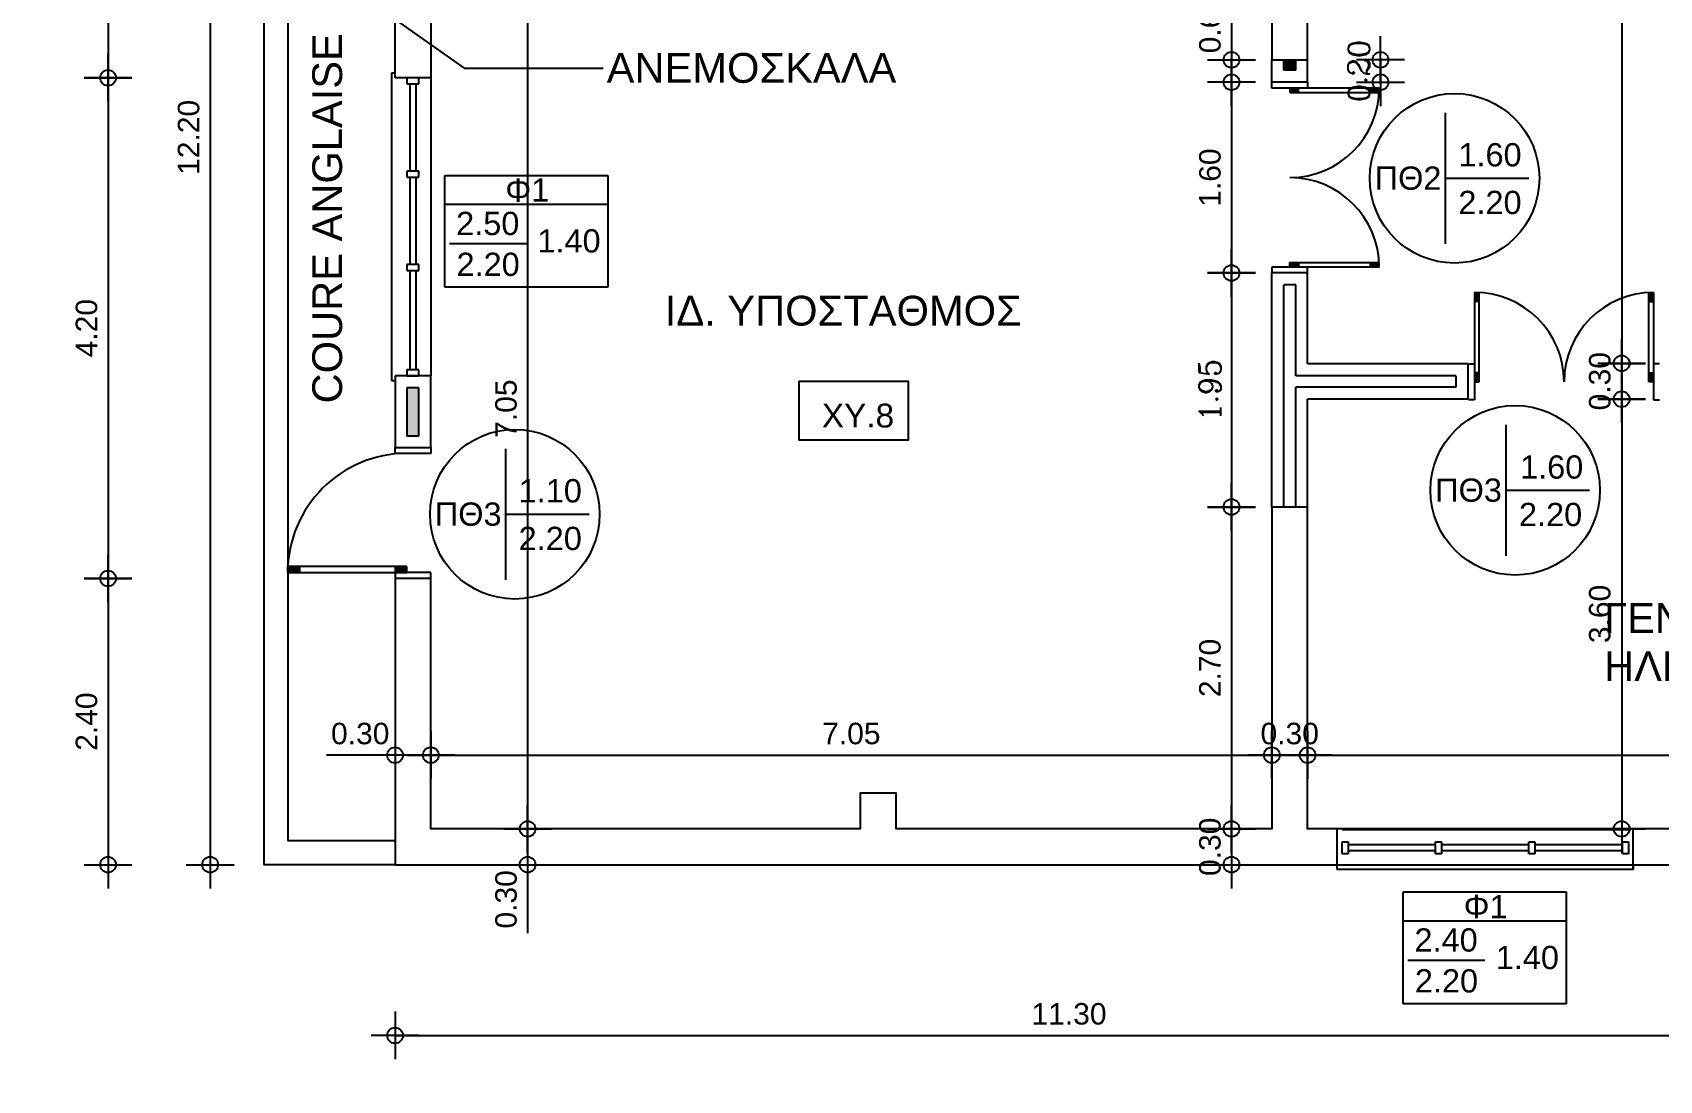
# Model space of a CAD drawing. Header units: metres. Extents: x -11 to 85, y -301 to 135.
# Drawn here: x 11.73 to 25.37, y -287.41 to -278.62 of the extents above; entities that cross this region are included whole.
import ezdxf
from ezdxf.enums import TextEntityAlignment as Align

# ---------------------------------------------------------------- set-up
doc = ezdxf.new("R2010")
doc.units = ezdxf.units.M
doc.header["$LTSCALE"] = 0.036
doc.header["$PDMODE"] = 2
for name, color, linetype in [('arxitek ypogeio', 252, 'Continuous'), ('DIMBLK', 252, 'Continuous'), ('electext', 20, 'Continuous'), ('Parathira', 252, 'Continuous')]:
    doc.layers.add(name, color=color, linetype=linetype)
doc.styles.add('COMU-N', font='arial.ttf')
doc.styles.get("Standard").update_dxf_attribs({"font": 'arial.ttf'})
doc.dimstyles.new('CADWDOT', dxfattribs={"dimscale": 0.1, "dimtxt": 1.8, "dimasz": 0.08, "dimexe": 2, "dimexo": 0, "dimgap": 0.09, "dimtad": 0, "dimrnd": 0.001, "dimzin": 0, "dimdsep": 46, "dimtxsty": 'Standard', "dimblk1": 'ARTDIM', "dimblk2": 'ARTDIM', "dimsah": 1, "dimcen": 0.09, "dimdle": 0.05, "dimse1": 1, "dimse2": 1, "dimadec": 0, "dimazin": 0, "dimtfac": 1, "dimtmove": 0, "dimatfit": 3, "dimldrblk": 'ARTDIM', "dimfxl": 2, "dimtvp": 0.9999, "dimtolj": 1, "dimtzin": 0, "dimarcsym": 0})

# ---------------------------------------------------------------- blocks, each defined once
blk = doc.blocks.new('ARTDIM')
at = {"layer": 'DIMBLK'}
for p, q in [((0, -24.9975), (0, 24.9975)), ((-24.9975, 0), (24.9975, 0))]:
    blk.add_line(p, q, dxfattribs=at)
blk.add_circle((0, 0), 8.25, dxfattribs=at)
blk = doc.blocks.new('*D1495')
at = {"layer": 'arxitek ypogeio', "color": 0, "lineweight": -2}
for p, q in [((14.774, -287.882), (14.199, -287.882)), ((15.066, -287.882), (14.782, -287.882))]:
    blk.add_line(p, q, dxfattribs=at)
at = {"layer": 'Defpoints', "color": 0, "transparency": 16777216}
for p in [(14.774, -285.39), (15.074, -285.39), (14.774, -287.882)]:
    blk.add_point(p, dxfattribs=at)
at = {"layer": 'arxitek ypogeio', "color": 0, "lineweight": -2, "xscale": 0.008, "yscale": 0.008, "zscale": 0.008, "rotation": 180}
blk.add_blockref('ARTDIM', (14.774, -287.882), dxfattribs=at)
at = {"layer": 'arxitek ypogeio', "color": 0, "lineweight": -2, "xscale": 0.008, "yscale": 0.008, "zscale": 0.008}
blk.add_blockref('ARTDIM', (15.074, -287.882), dxfattribs=at)
at = {"layer": 'arxitek ypogeio', "color": 0, "insert": (14.482, -287.702), "char_height": 0.18, "attachment_point": 5}
blk.add_mtext('\\A1;0.30', dxfattribs=at)
blk = doc.blocks.new('*D1496')
at = {"layer": 'arxitek ypogeio', "color": 0, "lineweight": -2}
blk.add_line((14.782, -289.204), (47.766, -289.204), dxfattribs=at)
at = {"layer": 'Defpoints', "color": 0, "transparency": 16777216}
for p in [(14.774, -285.985), (47.774, -285.985), (47.774, -289.204)]:
    blk.add_point(p, dxfattribs=at)
at = {"layer": 'arxitek ypogeio', "color": 0, "lineweight": -2, "xscale": 0.008, "yscale": 0.008, "zscale": 0.008, "rotation": 180}
blk.add_blockref('ARTDIM', (14.774, -289.204), dxfattribs=at)
at = {"layer": 'arxitek ypogeio', "color": 0, "lineweight": -2, "xscale": 0.008, "yscale": 0.008, "zscale": 0.008}
blk.add_blockref('ARTDIM', (47.774, -289.204), dxfattribs=at)
at = {"layer": 'arxitek ypogeio', "color": 0, "insert": (31.274, -289.024), "char_height": 0.18, "attachment_point": 5}
blk.add_mtext('\\A1;33.00', dxfattribs=at)
blk = doc.blocks.new('*D1497')
at = {"layer": 'arxitek ypogeio', "color": 0, "lineweight": -2}
blk.add_line((15.082, -287.882), (18.666, -287.882), dxfattribs=at)
at = {"layer": 'Defpoints', "color": 0, "transparency": 16777216}
for p in [(15.074, -285.39), (18.674, -287.882), (18.674, -291.098)]:
    blk.add_point(p, dxfattribs=at)
at = {"layer": 'arxitek ypogeio', "color": 0, "lineweight": -2, "xscale": 0.008, "yscale": 0.008, "zscale": 0.008, "rotation": 180}
blk.add_blockref('ARTDIM', (15.074, -287.882), dxfattribs=at)
at = {"layer": 'arxitek ypogeio', "color": 0, "lineweight": -2, "xscale": 0.008, "yscale": 0.008, "zscale": 0.008}
blk.add_blockref('ARTDIM', (18.674, -287.882), dxfattribs=at)
at = {"layer": 'arxitek ypogeio', "color": 0, "insert": (16.874, -287.702), "char_height": 0.18, "attachment_point": 5}
blk.add_mtext('\\A1;3.60', dxfattribs=at)
blk = doc.blocks.new('*D1507')
at = {"layer": 'arxitek ypogeio', "color": 0, "lineweight": -2}
blk.add_line((14.782, -287.028), (26.066, -287.028), dxfattribs=at)
at = {"layer": 'Defpoints', "color": 0, "transparency": 16777216}
for p in [(14.774, -285.985), (26.074, -285.985), (26.074, -287.028)]:
    blk.add_point(p, dxfattribs=at)
at = {"layer": 'arxitek ypogeio', "color": 0, "lineweight": -2, "xscale": 0.008, "yscale": 0.008, "zscale": 0.008, "rotation": 180}
blk.add_blockref('ARTDIM', (14.774, -287.028), dxfattribs=at)
at = {"layer": 'arxitek ypogeio', "color": 0, "lineweight": -2, "xscale": 0.008, "yscale": 0.008, "zscale": 0.008}
blk.add_blockref('ARTDIM', (26.074, -287.028), dxfattribs=at)
at = {"layer": 'arxitek ypogeio', "color": 0, "insert": (20.424, -286.848), "char_height": 0.18, "attachment_point": 5}
blk.add_mtext('\\A1;11.30', dxfattribs=at)
blk = doc.blocks.new('*D1514')
at = {"layer": 'arxitek ypogeio', "color": 0, "lineweight": -2}
blk.add_line((9.674, -256.204), (9.674, -285.588), dxfattribs=at)
at = {"layer": 'Defpoints', "color": 0, "transparency": 16777216}
for p in [(13.507, -256.196), (9.674, -285.596), (13.507, -285.596)]:
    blk.add_point(p, dxfattribs=at)
at = {"layer": 'arxitek ypogeio', "color": 0, "lineweight": -2, "xscale": 0.008, "yscale": 0.008, "zscale": 0.008}
for p, rotation in [((9.674, -256.196), 90), ((9.674, -285.596), 270)]:
    blk.add_blockref('ARTDIM', p, dxfattribs=dict(at, rotation=rotation))
at = {"layer": 'arxitek ypogeio', "color": 0, "insert": (9.494, -270.896), "char_height": 0.18, "attachment_point": 5, "rotation": 90}
blk.add_mtext('\\A1;29.40', dxfattribs=at)
blk = doc.blocks.new('*D1524')
at = {"layer": 'arxitek ypogeio', "color": 0, "lineweight": -2}
for p, q in [((11.2, -285.304), (11.2, -285.588)), ((11.2, -285.596), (11.2, -286.424))]:
    blk.add_line(p, q, dxfattribs=at)
at = {"layer": 'Defpoints', "color": 0, "transparency": 16777216}
for p in [(6.858, -285.296), (11.2, -285.596), (13.507, -285.596)]:
    blk.add_point(p, dxfattribs=at)
at = {"layer": 'arxitek ypogeio', "color": 0, "lineweight": -2, "xscale": 0.008, "yscale": 0.008, "zscale": 0.008}
for p, rotation in [((11.2, -285.296), 90), ((11.2, -285.596), 270)]:
    blk.add_blockref('ARTDIM', p, dxfattribs=dict(at, rotation=rotation))
at = {"layer": 'arxitek ypogeio', "color": 0, "insert": (11.02, -286.141), "char_height": 0.18, "attachment_point": 5, "rotation": 90}
blk.add_mtext('\\A1;0.30', dxfattribs=at)
blk = doc.blocks.new('*D1529')
at = {"layer": 'arxitek ypogeio', "color": 0, "lineweight": -2}
blk.add_line((12.368, -277.204), (12.368, -278.988), dxfattribs=at)
at = {"layer": 'Defpoints', "color": 0, "transparency": 16777216}
for p in [(13.507, -277.196), (12.368, -278.996), (13.507, -278.996)]:
    blk.add_point(p, dxfattribs=at)
at = {"layer": 'arxitek ypogeio', "color": 0, "lineweight": -2, "xscale": 0.008, "yscale": 0.008, "zscale": 0.008}
for p, rotation in [((12.368, -277.196), 90), ((12.368, -278.996), 270)]:
    blk.add_blockref('ARTDIM', p, dxfattribs=dict(at, rotation=rotation))
at = {"layer": 'arxitek ypogeio', "color": 0, "insert": (12.188, -278.096), "char_height": 0.18, "attachment_point": 5, "rotation": 90}
blk.add_mtext('\\A1;1.80', dxfattribs=at)
blk = doc.blocks.new('*D1530')
at = {"layer": 'arxitek ypogeio', "color": 0, "lineweight": -2}
blk.add_line((12.368, -279.004), (12.368, -283.188), dxfattribs=at)
at = {"layer": 'Defpoints', "color": 0, "transparency": 16777216}
for p in [(13.507, -278.996), (12.368, -283.196), (13.507, -283.196)]:
    blk.add_point(p, dxfattribs=at)
at = {"layer": 'arxitek ypogeio', "color": 0, "lineweight": -2, "xscale": 0.008, "yscale": 0.008, "zscale": 0.008}
for p, rotation in [((12.368, -278.996), 90), ((12.368, -283.196), 270)]:
    blk.add_blockref('ARTDIM', p, dxfattribs=dict(at, rotation=rotation))
at = {"layer": 'arxitek ypogeio', "color": 0, "insert": (12.188, -281.096), "char_height": 0.18, "attachment_point": 5, "rotation": 90}
blk.add_mtext('\\A1;4.20', dxfattribs=at)
blk = doc.blocks.new('*D1531')
at = {"layer": 'arxitek ypogeio', "color": 0, "lineweight": -2}
blk.add_line((12.368, -283.204), (12.368, -285.588), dxfattribs=at)
at = {"layer": 'Defpoints', "color": 0, "transparency": 16777216}
for p in [(13.507, -283.196), (12.368, -285.596), (13.507, -285.596)]:
    blk.add_point(p, dxfattribs=at)
at = {"layer": 'arxitek ypogeio', "color": 0, "lineweight": -2, "xscale": 0.008, "yscale": 0.008, "zscale": 0.008}
for p, rotation in [((12.368, -283.196), 90), ((12.368, -285.596), 270)]:
    blk.add_blockref('ARTDIM', p, dxfattribs=dict(at, rotation=rotation))
at = {"layer": 'arxitek ypogeio', "color": 0, "insert": (12.188, -284.396), "char_height": 0.18, "attachment_point": 5, "rotation": 90}
blk.add_mtext('\\A1;2.40', dxfattribs=at)
blk = doc.blocks.new('*D1581')
at = {"layer": 'arxitek ypogeio', "color": 0, "lineweight": -2}
blk.add_line((15.885, -278.254), (15.885, -285.288), dxfattribs=at)
at = {"layer": 'Defpoints', "color": 0, "transparency": 16777216}
for p in [(15.074, -278.246), (15.074, -285.296), (15.885, -285.296)]:
    blk.add_point(p, dxfattribs=at)
at = {"layer": 'arxitek ypogeio', "color": 0, "lineweight": -2, "xscale": 0.008, "yscale": 0.008, "zscale": 0.008}
for p, rotation in [((15.885, -278.246), 90), ((15.885, -285.296), 270)]:
    blk.add_blockref('ARTDIM', p, dxfattribs=dict(at, rotation=rotation))
at = {"layer": 'arxitek ypogeio', "color": 0, "insert": (15.705, -281.771), "char_height": 0.18, "attachment_point": 5, "rotation": 90}
blk.add_mtext('\\A1;7.05', dxfattribs=at)
blk = doc.blocks.new('*D1582')
at = {"layer": 'arxitek ypogeio', "color": 0, "lineweight": -2}
for p, q in [((15.885, -285.304), (15.885, -285.588)), ((15.885, -285.596), (15.885, -286.17))]:
    blk.add_line(p, q, dxfattribs=at)
at = {"layer": 'Defpoints', "color": 0, "transparency": 16777216}
for p in [(15.074, -285.296), (15.074, -285.596), (15.885, -285.596)]:
    blk.add_point(p, dxfattribs=at)
at = {"layer": 'arxitek ypogeio', "color": 0, "lineweight": -2, "xscale": 0.008, "yscale": 0.008, "zscale": 0.008}
for p, rotation in [((15.885, -285.296), 90), ((15.885, -285.596), 270)]:
    blk.add_blockref('ARTDIM', p, dxfattribs=dict(at, rotation=rotation))
at = {"layer": 'arxitek ypogeio', "color": 0, "insert": (15.705, -285.887), "char_height": 0.18, "attachment_point": 5, "rotation": 90}
blk.add_mtext('\\A1;0.30', dxfattribs=at)
blk = doc.blocks.new('*D1593')
at = {"layer": 'arxitek ypogeio', "color": 0, "lineweight": -2}
for p, q in [((14.774, -284.677), (14.199, -284.677)), ((15.066, -284.677), (14.782, -284.677))]:
    blk.add_line(p, q, dxfattribs=at)
at = {"layer": 'Defpoints', "color": 0, "transparency": 16777216}
for p in [(14.774, -284.677), (14.774, -285.296), (15.074, -285.296)]:
    blk.add_point(p, dxfattribs=at)
at = {"layer": 'arxitek ypogeio', "color": 0, "lineweight": -2, "xscale": 0.008, "yscale": 0.008, "zscale": 0.008, "rotation": 180}
blk.add_blockref('ARTDIM', (14.774, -284.677), dxfattribs=at)
at = {"layer": 'arxitek ypogeio', "color": 0, "lineweight": -2, "xscale": 0.008, "yscale": 0.008, "zscale": 0.008}
blk.add_blockref('ARTDIM', (15.074, -284.677), dxfattribs=at)
at = {"layer": 'arxitek ypogeio', "color": 0, "insert": (14.482, -284.497), "char_height": 0.18, "attachment_point": 5}
blk.add_mtext('\\A1;0.30', dxfattribs=at)
blk = doc.blocks.new('*D1594')
at = {"layer": 'arxitek ypogeio', "color": 0, "lineweight": -2}
blk.add_line((15.082, -284.677), (22.116, -284.677), dxfattribs=at)
at = {"layer": 'Defpoints', "color": 0, "transparency": 16777216}
for p in [(22.124, -284.677), (15.074, -285.296), (22.124, -285.296)]:
    blk.add_point(p, dxfattribs=at)
at = {"layer": 'arxitek ypogeio', "color": 0, "lineweight": -2, "xscale": 0.008, "yscale": 0.008, "zscale": 0.008, "rotation": 180}
blk.add_blockref('ARTDIM', (15.074, -284.677), dxfattribs=at)
at = {"layer": 'arxitek ypogeio', "color": 0, "lineweight": -2, "xscale": 0.008, "yscale": 0.008, "zscale": 0.008}
blk.add_blockref('ARTDIM', (22.124, -284.677), dxfattribs=at)
at = {"layer": 'arxitek ypogeio', "color": 0, "insert": (18.599, -284.497), "char_height": 0.18, "attachment_point": 5}
blk.add_mtext('\\A1;7.05', dxfattribs=at)
blk = doc.blocks.new('*D1595')
at = {"layer": 'arxitek ypogeio', "color": 0, "lineweight": -2}
blk.add_line((22.132, -284.677), (22.416, -284.677), dxfattribs=at)
at = {"layer": 'Defpoints', "color": 0, "transparency": 16777216}
for p in [(22.424, -284.677), (22.124, -285.296), (22.424, -285.296)]:
    blk.add_point(p, dxfattribs=at)
at = {"layer": 'arxitek ypogeio', "color": 0, "lineweight": -2, "xscale": 0.008, "yscale": 0.008, "zscale": 0.008, "rotation": 180}
blk.add_blockref('ARTDIM', (22.124, -284.677), dxfattribs=at)
at = {"layer": 'arxitek ypogeio', "color": 0, "lineweight": -2, "xscale": 0.008, "yscale": 0.008, "zscale": 0.008}
blk.add_blockref('ARTDIM', (22.424, -284.677), dxfattribs=at)
at = {"layer": 'arxitek ypogeio', "color": 0, "insert": (22.274, -284.497), "char_height": 0.18, "attachment_point": 5}
blk.add_mtext('\\A1;0.30', dxfattribs=at)
blk = doc.blocks.new('*D1596')
at = {"layer": 'arxitek ypogeio', "color": 0, "lineweight": -2}
blk.add_line((22.432, -284.677), (29.466, -284.677), dxfattribs=at)
at = {"layer": 'Defpoints', "color": 0, "transparency": 16777216}
for p in [(22.424, -282.583), (29.474, -282.583), (29.474, -284.677)]:
    blk.add_point(p, dxfattribs=at)
at = {"layer": 'arxitek ypogeio', "color": 0, "lineweight": -2, "xscale": 0.008, "yscale": 0.008, "zscale": 0.008, "rotation": 180}
blk.add_blockref('ARTDIM', (22.424, -284.677), dxfattribs=at)
at = {"layer": 'arxitek ypogeio', "color": 0, "lineweight": -2, "xscale": 0.008, "yscale": 0.008, "zscale": 0.008}
blk.add_blockref('ARTDIM', (29.474, -284.677), dxfattribs=at)
at = {"layer": 'arxitek ypogeio', "color": 0, "insert": (25.949, -284.497), "char_height": 0.18, "attachment_point": 5}
blk.add_mtext('\\A1;7.05', dxfattribs=at)
blk = doc.blocks.new('*D1603')
at = {"layer": 'arxitek ypogeio', "color": 0, "lineweight": -2}
blk.add_line((25.057, -267.454), (25.057, -281.383), dxfattribs=at)
at = {"layer": 'Defpoints', "color": 0, "transparency": 16777216}
for p in [(24.024, -267.446), (23.416, -281.391), (25.057, -281.391)]:
    blk.add_point(p, dxfattribs=at)
at = {"layer": 'arxitek ypogeio', "color": 0, "lineweight": -2, "xscale": 0.008, "yscale": 0.008, "zscale": 0.008}
for p, rotation in [((25.057, -267.446), 90), ((25.057, -281.391), 270)]:
    blk.add_blockref('ARTDIM', p, dxfattribs=dict(at, rotation=rotation))
at = {"layer": 'arxitek ypogeio', "color": 0, "insert": (24.874, -274.418), "char_height": 0.18, "attachment_point": 5, "rotation": 90}
blk.add_mtext('\\A1;13.95', dxfattribs=at)
blk = doc.blocks.new('*D1604')
at = {"layer": 'arxitek ypogeio', "color": 0, "lineweight": -2}
blk.add_line((25.057, -281.399), (25.057, -281.683), dxfattribs=at)
at = {"layer": 'Defpoints', "color": 0, "transparency": 16777216}
for p in [(23.416, -281.391), (23.416, -281.691), (25.057, -281.691)]:
    blk.add_point(p, dxfattribs=at)
at = {"layer": 'arxitek ypogeio', "color": 0, "lineweight": -2, "xscale": 0.008, "yscale": 0.008, "zscale": 0.008}
for p, rotation in [((25.057, -281.391), 90), ((25.057, -281.691), 270)]:
    blk.add_blockref('ARTDIM', p, dxfattribs=dict(at, rotation=rotation))
at = {"layer": 'arxitek ypogeio', "color": 0, "insert": (24.874, -281.541), "char_height": 0.18, "attachment_point": 5, "rotation": 90}
blk.add_mtext('\\A1;0.30', dxfattribs=at)
blk = doc.blocks.new('*D1605')
at = {"layer": 'arxitek ypogeio', "color": 0, "lineweight": -2}
blk.add_line((25.057, -281.699), (25.057, -285.288), dxfattribs=at)
at = {"layer": 'Defpoints', "color": 0, "transparency": 16777216}
for p in [(23.416, -281.691), (23.999, -285.296), (25.057, -285.296)]:
    blk.add_point(p, dxfattribs=at)
at = {"layer": 'arxitek ypogeio', "color": 0, "lineweight": -2, "xscale": 0.008, "yscale": 0.008, "zscale": 0.008}
for p, rotation in [((25.057, -281.691), 90), ((25.057, -285.296), 270)]:
    blk.add_blockref('ARTDIM', p, dxfattribs=dict(at, rotation=rotation))
at = {"layer": 'arxitek ypogeio', "color": 0, "insert": (24.874, -283.493), "char_height": 0.18, "attachment_point": 5, "rotation": 90}
blk.add_mtext('\\A1;3.60', dxfattribs=at)
blk = doc.blocks.new('A$C31B96D1E')
at = {"layer": 'Parathira'}
for p, q in [((0.05, 0.6), (0.05, -0.15)), ((0.057, 0.525), (0.057, 0.6)), ((0.065, 0.525), (0.065, 0.6)), ((0.072, 0.525), (0.072, 0.6)), ((0.08, 0.525), (0.08, 0.599)), ((0.087, -0.15), (0.087, 0.599)), ((1.512, -0.15), (1.512, 0.599)), ((1.52, 0.525), (1.52, 0.599)), ((1.527, 0.525), (1.527, 0.6)), ((1.535, 0.525), (1.535, 0.6)), ((1.542, 0.525), (1.542, 0.6)), ((1.55, 0.6), (1.55, -0.15)), ((0.087, 0.525), (0.05, 0.525)), ((1.512, 0.525), (1.55, 0.525)), ((0, 0), (0.05, 0)), ((0.05, 0), (0.05, -0.3)), ((1.6, 0), (1.55, 0)), ((1.55, 0), (1.55, -0.3)), ((0.087, -0.075), (0.05, -0.075)), ((0.057, -0.15), (0.057, -0.075)), ((0.065, -0.15), (0.065, -0.075)), ((0.072, -0.15), (0.072, -0.075)), ((0.08, -0.15), (0.08, -0.075)), ((1.512, -0.075), (1.55, -0.075)), ((1.52, -0.15), (1.52, -0.075)), ((1.527, -0.15), (1.527, -0.075)), ((1.535, -0.15), (1.535, -0.075)), ((1.542, -0.15), (1.542, -0.075)), ((0.05, -0.15), (0.087, -0.15)), ((1.55, -0.15), (1.512, -0.15)), ((0.05, -0.3), (0, -0.3)), ((1.55, -0.3), (1.6, -0.3))]:
    blk.add_line(p, q, dxfattribs=at)
for centre, start, end in [((0.05, -0.15), 0, 90), ((1.55, -0.15), 90, 180)]:
    blk.add_arc(centre, 0.75, start, end, dxfattribs=at)
blk = doc.blocks.new('*D1466')
at = {"layer": 'arxitek ypogeio', "color": 0, "lineweight": -2}
blk.add_line((21.786, -278.254), (21.786, -278.838), dxfattribs=at)
at = {"layer": 'Defpoints', "color": 0, "transparency": 16777216}
for p in [(22.124, -278.246), (21.786, -278.846), (22.124, -278.846)]:
    blk.add_point(p, dxfattribs=at)
at = {"layer": 'arxitek ypogeio', "color": 0, "lineweight": -2, "xscale": 0.008, "yscale": 0.008, "zscale": 0.008}
for p, rotation in [((21.786, -278.246), 90), ((21.786, -278.846), 270)]:
    blk.add_blockref('ARTDIM', p, dxfattribs=dict(at, rotation=rotation))
at = {"layer": 'arxitek ypogeio', "color": 0, "insert": (21.606, -278.546), "char_height": 0.18, "attachment_point": 5, "rotation": 90}
blk.add_mtext('\\A1;0.60', dxfattribs=at)
blk = doc.blocks.new('*D1467')
at = {"layer": 'arxitek ypogeio', "color": 0, "lineweight": -2}
blk.add_line((23.035, -279.025), (23.035, -278.854), dxfattribs=at)
at = {"layer": 'Defpoints', "color": 0, "transparency": 16777216}
for p in [(22.724, -278.846), (23.035, -278.846), (22.724, -279.033)]:
    blk.add_point(p, dxfattribs=at)
at = {"layer": 'arxitek ypogeio', "color": 0, "lineweight": -2, "xscale": 0.008, "yscale": 0.008, "zscale": 0.008}
for p, rotation in [((23.035, -278.846), 90), ((23.035, -279.033), 270)]:
    blk.add_blockref('ARTDIM', p, dxfattribs=dict(at, rotation=rotation))
at = {"layer": 'arxitek ypogeio', "color": 0, "insert": (22.855, -278.939), "char_height": 0.18, "attachment_point": 5, "rotation": 90}
blk.add_mtext('\\A1;{\\Fcomplex.shx;0.20}', dxfattribs=at)
blk = doc.blocks.new('*D1468')
at = {"layer": 'arxitek ypogeio', "color": 0, "lineweight": -2}
blk.add_line((21.786, -279.041), (21.786, -280.625), dxfattribs=at)
at = {"layer": 'Defpoints', "color": 0, "transparency": 16777216}
for p in [(22.124, -279.033), (21.786, -280.633), (22.124, -280.633)]:
    blk.add_point(p, dxfattribs=at)
at = {"layer": 'arxitek ypogeio', "color": 0, "lineweight": -2, "xscale": 0.008, "yscale": 0.008, "zscale": 0.008}
for p, rotation in [((21.786, -279.033), 90), ((21.786, -280.633), 270)]:
    blk.add_blockref('ARTDIM', p, dxfattribs=dict(at, rotation=rotation))
at = {"layer": 'arxitek ypogeio', "color": 0, "insert": (21.606, -279.833), "char_height": 0.18, "attachment_point": 5, "rotation": 90}
blk.add_mtext('\\A1;1.60', dxfattribs=at)
blk = doc.blocks.new('*D1469')
at = {"layer": 'arxitek ypogeio', "color": 0, "lineweight": -2}
blk.add_line((21.786, -280.641), (21.786, -282.588), dxfattribs=at)
at = {"layer": 'Defpoints', "color": 0, "transparency": 16777216}
for p in [(22.124, -280.633), (21.786, -282.596), (22.124, -282.596)]:
    blk.add_point(p, dxfattribs=at)
at = {"layer": 'arxitek ypogeio', "color": 0, "lineweight": -2, "xscale": 0.008, "yscale": 0.008, "zscale": 0.008}
for p, rotation in [((21.786, -280.633), 90), ((21.786, -282.596), 270)]:
    blk.add_blockref('ARTDIM', p, dxfattribs=dict(at, rotation=rotation))
at = {"layer": 'arxitek ypogeio', "color": 0, "insert": (21.606, -281.614), "char_height": 0.18, "attachment_point": 5, "rotation": 90}
blk.add_mtext('\\A1;{\\Fcomplex.shx;1.95}', dxfattribs=at)
blk = doc.blocks.new('*D1470')
at = {"layer": 'arxitek ypogeio', "color": 0, "lineweight": -2}
blk.add_line((21.786, -282.604), (21.786, -285.288), dxfattribs=at)
at = {"layer": 'Defpoints', "color": 0, "transparency": 16777216}
for p in [(22.124, -282.596), (21.786, -285.296), (22.124, -285.296)]:
    blk.add_point(p, dxfattribs=at)
at = {"layer": 'arxitek ypogeio', "color": 0, "lineweight": -2, "xscale": 0.008, "yscale": 0.008, "zscale": 0.008}
for p, rotation in [((21.786, -282.596), 90), ((21.786, -285.296), 270)]:
    blk.add_blockref('ARTDIM', p, dxfattribs=dict(at, rotation=rotation))
at = {"layer": 'arxitek ypogeio', "color": 0, "insert": (21.606, -283.946), "char_height": 0.18, "attachment_point": 5, "rotation": 90}
blk.add_mtext('\\A1;2.70', dxfattribs=at)
blk = doc.blocks.new('*D1471')
at = {"layer": 'arxitek ypogeio', "color": 0, "lineweight": -2}
blk.add_line((21.786, -285.304), (21.786, -285.588), dxfattribs=at)
at = {"layer": 'Defpoints', "color": 0, "transparency": 16777216}
for p in [(22.124, -285.296), (21.786, -285.596), (22.124, -285.596)]:
    blk.add_point(p, dxfattribs=at)
at = {"layer": 'arxitek ypogeio', "color": 0, "lineweight": -2, "xscale": 0.008, "yscale": 0.008, "zscale": 0.008}
for p, rotation in [((21.786, -285.296), 90), ((21.786, -285.596), 270)]:
    blk.add_blockref('ARTDIM', p, dxfattribs=dict(at, rotation=rotation))
at = {"layer": 'arxitek ypogeio', "color": 0, "insert": (21.606, -285.446), "char_height": 0.18, "attachment_point": 5, "rotation": 90}
blk.add_mtext('\\A1;0.30', dxfattribs=at)
blk = doc.blocks.new('*D1473')
at = {"layer": 'arxitek ypogeio', "color": 0, "lineweight": -2}
blk.add_line((13.224, -273.404), (13.224, -285.588), dxfattribs=at)
at = {"layer": 'Defpoints', "color": 0, "transparency": 16777216}
for p in [(13.674, -273.396), (13.224, -285.596), (13.674, -285.596)]:
    blk.add_point(p, dxfattribs=at)
at = {"layer": 'arxitek ypogeio', "color": 0, "lineweight": -2, "xscale": 0.008, "yscale": 0.008, "zscale": 0.008}
for p, rotation in [((13.224, -273.396), 90), ((13.224, -285.596), 270)]:
    blk.add_blockref('ARTDIM', p, dxfattribs=dict(at, rotation=rotation))
at = {"layer": 'arxitek ypogeio', "color": 0, "insert": (13.044, -279.496), "char_height": 0.18, "attachment_point": 5, "rotation": 90}
blk.add_mtext('\\A1;12.20', dxfattribs=at)
blk = doc.blocks.new('A$C52D13D70')
at = {"layer": 'Parathira'}
for p, q in [((-0.33, 0.04), (-0.33, -2.44)), ((-0.3, 0.04), (-0.33, 0.04)), ((-0.1, 0), (-0.2, 0)), ((-0.2, 0), (-0.2, -0.05)), ((-0.1, -0.05), (-0.1, 0)), ((0, 0), (0, -2.4)), ((-0.2, -0.05), (-0.1, -0.05)), ((-0.175, -0.05), (-0.175, -0.783)), ((-0.125, -0.05), (-0.125, -0.783)), ((-0.1, -0.783), (-0.2, -0.783)), ((-0.2, -0.783), (-0.2, -0.833)), ((-0.1, -0.833), (-0.1, -0.783)), ((-0.2, -0.833), (-0.1, -0.833)), ((-0.175, -0.833), (-0.175, -1.567)), ((-0.125, -0.833), (-0.125, -1.567)), ((-0.1, -1.567), (-0.2, -1.567)), ((-0.2, -1.567), (-0.2, -1.617)), ((-0.2, -1.617), (-0.1, -1.617)), ((-0.175, -1.617), (-0.175, -2.35)), ((-0.125, -1.617), (-0.125, -2.35)), ((-0.1, -1.617), (-0.1, -1.567)), ((-0.33, -2.44), (-0.3, -2.44)), ((-0.1, -2.35), (-0.2, -2.35)), ((-0.2, -2.35), (-0.2, -2.4)), ((-0.2, -2.4), (-0.1, -2.4)), ((-0.1, -2.4), (-0.1, -2.35))]:
    blk.add_line(p, q, dxfattribs=at)

msp = doc.modelspace()

# ---------------------------------------------------------------- hatches: boundary and pattern name
at = {"layer": 'arxitek ypogeio'}
for points in [[(22.324, -278.846), (22.224, -278.846), (22.224, -278.933), (22.324, -278.933)], [(14.974, -281.596), (14.874, -281.596), (14.874, -282.001), (14.974, -282.001)]]:
    msp.add_hatch(color=256, dxfattribs=at).paths.add_polyline_path(points)

# ---------------------------------------------------------------- linework, layer by layer
for p, q in [((13.674, -273.396), (13.674, -285.596)), ((13.874, -273.596), (13.874, -285.396)), ((14.672, -278.433), (15.354, -278.915)), ((22.124, -279.033), (22.124, -278.846)), ((22.224, -278.933), (22.224, -278.846)), ((22.324, -278.933), (22.324, -278.846)), ((22.424, -279.033), (22.424, -278.846)), ((14.744, -278.956), (14.744, -281.536)), ((14.774, -278.956), (14.744, -278.956)), ((14.974, -278.996), (14.874, -278.996)), ((14.874, -278.996), (14.874, -279.046)), ((14.874, -279.046), (14.974, -279.046)), ((14.899, -279.046), (14.899, -279.779)), ((14.949, -279.046), (14.949, -279.779)), ((14.974, -279.046), (14.974, -278.996)), ((15.074, -278.996), (15.074, -281.496)), ((15.354, -278.915), (16.519, -278.915)), ((22.424, -279.033), (22.124, -279.033)), ((22.324, -278.933), (22.224, -278.933)), ((23.578, -279.289), (23.578, -280.389)), ((14.974, -279.779), (14.874, -279.779)), ((14.874, -279.779), (14.874, -279.829)), ((14.874, -279.829), (14.974, -279.829)), ((14.899, -279.829), (14.899, -280.562)), ((14.949, -279.829), (14.949, -280.562)), ((14.974, -279.829), (14.974, -279.779)), ((15.191, -280.752), (15.191, -279.815)), ((15.191, -279.815), (16.558, -279.815)), ((16.558, -279.815), (16.558, -280.752)), ((23.578, -279.839), (24.278, -279.839)), ((16.558, -280.06), (15.191, -280.06)), ((15.23, -280.386), (15.876, -280.386)), ((14.974, -280.562), (14.874, -280.562)), ((14.874, -280.562), (14.874, -280.612)), ((14.874, -280.612), (14.974, -280.612)), ((14.899, -280.612), (14.899, -281.446)), ((14.949, -280.612), (14.949, -281.446)), ((14.974, -280.612), (14.974, -280.562)), ((22.124, -282.596), (22.124, -280.633)), ((22.424, -280.633), (22.124, -280.633)), ((22.424, -281.396), (22.424, -280.633)), ((16.558, -280.752), (15.191, -280.752)), ((22.324, -280.733), (22.224, -280.733)), ((22.224, -282.596), (22.224, -280.733)), ((22.324, -281.496), (22.324, -280.733)), ((15.074, -281.496), (14.774, -281.496)), ((14.774, -281.496), (14.774, -282.101)), ((14.974, -281.446), (14.874, -281.446)), ((14.874, -281.446), (14.874, -281.496)), ((14.874, -281.496), (14.974, -281.496)), ((14.974, -281.496), (14.974, -281.446)), ((15.074, -282.101), (15.074, -281.496)), ((23.667, -281.496), (22.324, -281.496)), ((23.767, -281.396), (22.424, -281.396)), ((23.667, -281.496), (23.667, -281.591)), ((23.767, -281.396), (23.767, -281.691)), ((14.744, -281.536), (14.774, -281.536)), ((14.974, -281.596), (14.874, -281.596)), ((14.874, -281.596), (14.874, -282.001)), ((14.974, -282.001), (14.974, -281.596)), ((22.324, -282.596), (22.324, -281.591)), ((23.667, -281.591), (22.324, -281.591)), ((22.424, -282.596), (22.424, -281.691)), ((23.767, -281.691), (22.424, -281.691)), ((24.086, -281.906), (24.086, -283.006)), ((14.974, -282.001), (14.874, -282.001)), ((14.774, -282.146), (14.774, -282.096)), ((15.074, -282.101), (14.774, -282.101)), ((15.074, -282.146), (14.774, -282.146)), ((15.074, -282.096), (15.074, -282.146)), ((15.7, -282.107), (15.7, -283.207)), ((24.086, -282.456), (24.786, -282.456)), ((15.7, -282.657), (16.4, -282.657)), ((13.874, -283.146), (13.875, -283.096)), ((13.974, -283.116), (13.874, -283.116)), ((13.974, -283.126), (13.874, -283.126)), ((13.974, -283.136), (13.874, -283.136)), ((14.874, -283.096), (13.875, -283.096)), ((13.974, -283.106), (13.875, -283.106)), ((13.974, -283.096), (13.974, -283.146)), ((14.774, -283.096), (14.774, -283.146)), ((14.874, -283.106), (14.774, -283.106)), ((14.874, -283.116), (14.774, -283.116)), ((14.874, -283.126), (14.774, -283.126)), ((14.874, -283.136), (14.774, -283.136)), ((14.874, -283.146), (14.874, -283.096)), ((13.874, -283.146), (14.874, -283.146)), ((15.074, -283.146), (14.774, -283.146)), ((14.774, -283.146), (14.774, -283.196)), ((15.074, -283.196), (15.074, -283.146)), ((22.673, -285.605), (22.673, -285.296)), ((25.153, -285.635), (25.153, -285.305)), ((14.774, -285.396), (13.874, -285.396)), ((14.774, -285.596), (13.674, -285.596)), ((23.225, -286.762), (23.225, -285.825)), ((23.225, -285.825), (24.592, -285.825)), ((24.592, -285.825), (24.592, -286.762)), ((24.592, -286.07), (23.225, -286.07)), ((23.264, -286.396), (23.909, -286.396)), ((24.592, -286.762), (23.225, -286.762))]:
    msp.add_line(p, q, dxfattribs=at)
for points in [[(14.774, -278.996), (14.774, -277.196), (15.074, -277.196), (15.074, -277.946), (18.974, -277.946), (18.974, -278.246), (15.074, -278.246), (15.074, -278.996)], [(22.124, -277.346), (22.124, -278.846), (22.424, -278.846), (22.424, -277.346)]]:
    msp.add_lwpolyline(points, close=True, dxfattribs=at)
msp.add_lwpolyline([(25.574, -285.296), (22.424, -285.296), (22.424, -282.596), (22.124, -282.596), (22.124, -285.296), (18.974, -285.296), (18.974, -284.996), (18.674, -284.996), (18.674, -285.296), (15.074, -285.296), (15.074, -283.196), (14.774, -283.196), (14.774, -285.596), (47.774, -285.596)], dxfattribs=at)
for centre in [(23.656, -279.839), (24.164, -282.456), (15.778, -282.657)]:
    msp.add_circle(centre, 0.711, dxfattribs=at)
msp.add_arc((14.874, -283.146), 1, 90, 180, dxfattribs=at)
at = {"layer": 'electext'}
msp.add_lwpolyline([(18.161, -281.541), (19.075, -281.541), (19.075, -282.036), (18.161, -282.036)], close=True, dxfattribs=at)

# ---------------------------------------------------------------- block references
at = {"layer": 'arxitek ypogeio', "rotation": 270}
msp.add_blockref('A$C31B96D1E', (22.424, -279.033), dxfattribs=at)
at = {"layer": 'arxitek ypogeio'}
msp.add_blockref('A$C31B96D1E', (23.774, -281.396), dxfattribs=at)
at = {"layer": 'arxitek ypogeio', "xscale": -1, "rotation": 270}
msp.add_blockref('A$C52D13D70', (25.113, -285.305), dxfattribs=at)

# ---------------------------------------------------------------- texts
at = {"layer": 'arxitek ypogeio', "style": 'COMU-N'}
msp.add_text('COURE ANGLAISE', height=0.25, rotation=90, dxfattribs=at).set_placement((14.33, -281.727))
for s, height, p in [('ΑΝΕΜΟΣΚΑΛΑ', 0.25, (16.548, -279.038)), ('Φ1', 0.195, (15.698, -280.035)), ('2.50', 0.195, (15.286, -280.315)), ('1.40', 0.195, (15.967, -280.461)), ('2.20', 0.195, (15.289, -280.658)), ('ΙΔ. ΥΠΟΣΤΑΘΜΟΣ', 0.25, (17.035, -281.074)), ('ΓΕΝ. ΠΙΝΑΚΑΣ Χ.Τ.', 0.25, (24.91, -283.652)), ('ΗΛΕΚΤΡΟΣΤΑΣΙΟ', 0.25, (24.91, -284.056)), ('Φ1', 0.195, (23.732, -286.045)), ('2.40', 0.195, (23.32, -286.325)), ('1.40', 0.195, (24.001, -286.472)), ('2.20', 0.195, (23.323, -286.668))]:
    msp.add_text(s, height=height, dxfattribs=at).set_placement(p)
for tag, text, p in [('1.60', '0.90', (23.953, -279.739)), ('ΠΘ2', '2.20', (23.266, -279.935)), ('2.20', '2.20', (23.953, -280.139)), ('1.60', '0.90', (24.47, -282.358)), ('1.10', '0.90', (16.075, -282.557)), ('ΠΘ3', '2.20', (23.773, -282.552)), ('ΠΘ3', '2.20', (15.387, -282.753)), ('2.20', '2.20', (24.461, -282.756)), ('2.20', '2.20', (16.075, -282.957))]:
    msp.add_attdef(tag, text=text, height=0.195, dxfattribs=at).set_placement(p, align=Align.CENTER)
at = {"layer": 'electext', "style": 'COMU-N'}
msp.add_text('ΧΥ.8', height=0.2, dxfattribs=at).set_placement((18.352, -281.929))

# ---------------------------------------------------------------- dimensions: what is measured, and where the dimension line sits
at = {"layer": 'arxitek ypogeio'}
for base, p1, p2, picture, middle in [((9.674, -285.596), (13.507, -256.196), (13.507, -285.596), '*D1514', (9.494, -270.896)), ((25.0575, -281.3912), (24.0237, -267.4455), (23.4163, -281.3912), '*D1603', (24.8736, -274.4184)), ((13.224, -285.596), (13.674, -273.396), (13.674, -285.596), '*D1473', (13.044, -279.496)), ((12.368, -278.996), (13.507, -277.196), (13.507, -278.996), '*D1529', (12.188, -278.096)), ((15.885, -285.296), (15.074, -278.246), (15.074, -285.296), '*D1581', (15.705, -281.771)), ((12.368, -283.196), (13.507, -278.996), (13.507, -283.196), '*D1530', (12.188, -281.096)), ((21.786, -280.633), (22.124, -279.033), (22.124, -280.633), '*D1468', (21.606, -279.833)), ((25.0575, -285.2955), (23.4163, -281.6912), (23.9987, -285.2955), '*D1605', (24.8736, -283.4934)), ((21.786, -285.296), (22.124, -282.596), (22.124, -285.296), '*D1470', (21.606, -283.946)), ((12.368, -285.596), (13.507, -283.196), (13.507, -285.596), '*D1531', (12.188, -284.396)), ((15.885, -285.596), (15.074, -285.296), (15.074, -285.596), '*D1582', (15.705, -285.887))]:
    dim = msp.add_linear_dim(base=base, p1=p1, p2=p2, angle=90, dimstyle='CADWDOT', dxfattribs=at)
    dim.commit()
    dim.dimension.update_dxf_attribs({"geometry": picture, "text_midpoint": middle})
for base, p1, p2, picture, middle in [((21.786, -278.846), (22.124, -278.246), (22.124, -278.846), '*D1466', (21.786, -278.546)), ((25.057, -281.691), (23.416, -281.391), (23.416, -281.691), '*D1604', (25.057, -281.541)), ((11.2, -285.596), (6.858, -285.296), (13.507, -285.596), '*D1524', (11.2, -286.141)), ((21.786, -285.596), (22.124, -285.296), (22.124, -285.596), '*D1471', (21.786, -285.446))]:
    dim = msp.add_linear_dim(base=base, p1=p1, p2=p2, angle=90, dimstyle='CADWDOT', dxfattribs=at)
    dim.commit()
    dim.dimension.update_dxf_attribs({"geometry": picture, "text_midpoint": middle, "dimtype": 160})
dim = msp.add_linear_dim(base=(23.035, -278.846), p1=(22.724, -279.033), p2=(22.724, -278.846), angle=90, text='{\\Fcomplex.shx;0.20}', dimstyle='CADWDOT', dxfattribs=at)
dim.commit()
dim.dimension.update_dxf_attribs({"geometry": '*D1467', "text_midpoint": (23.035, -278.939), "dimtype": 160})
dim = msp.add_linear_dim(base=(21.786, -282.596), p1=(22.124, -280.633), p2=(22.124, -282.596), angle=90, text='{\\Fcomplex.shx;1.95}', dimstyle='CADWDOT', dxfattribs=at)
dim.commit()
dim.dimension.update_dxf_attribs({"geometry": '*D1469', "text_midpoint": (21.606, -281.614)})
for base, p1, p2, picture, middle in [((29.474, -284.677), (22.424, -282.583), (29.474, -282.583), '*D1596', (25.949, -284.497)), ((14.774, -284.677), (15.074, -285.296), (14.774, -285.296), '*D1593', (14.482, -284.497)), ((22.124, -284.677), (15.074, -285.296), (22.124, -285.296), '*D1594', (18.599, -284.497)), ((14.774, -287.882), (15.074, -285.39), (14.774, -285.39), '*D1495', (14.482, -287.702)), ((18.674, -287.882), (15.074, -285.39), (18.674, -291.098), '*D1497', (16.874, -287.702)), ((47.774, -289.204), (14.774, -285.985), (47.774, -285.985), '*D1496', (31.274, -289.024)), ((26.074, -287.028), (14.774, -285.985), (26.074, -285.985), '*D1507', (20.424, -286.848))]:
    dim = msp.add_linear_dim(base=base, p1=p1, p2=p2, dimstyle='CADWDOT', dxfattribs=at)
    dim.commit()
    dim.dimension.update_dxf_attribs({"geometry": picture, "text_midpoint": middle})
dim = msp.add_linear_dim(base=(22.424, -284.677), p1=(22.124, -285.296), p2=(22.424, -285.296), dimstyle='CADWDOT', dxfattribs=at)
dim.commit()
dim.dimension.update_dxf_attribs({"geometry": '*D1595', "text_midpoint": (22.274, -284.677), "dimtype": 160})

doc.saveas('drawing.dxf')
